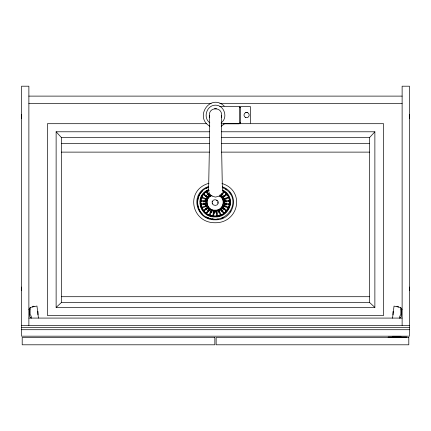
<?xml version="1.0" encoding="UTF-8"?>
<svg xmlns="http://www.w3.org/2000/svg" width="431" height="431" viewBox="0 0 431 431"><rect width="100%" height="100%" fill="white"/><g stroke="black" fill="none" stroke-linecap="round" stroke-linejoin="round"><path stroke-width="0.65" d="M208.593 190.195L209.342 150.731L209.326 115.556L209.703 117.28M392.528 318.17L394.026 306.112L400.873 307.572L400.873 314.474L399.726 316.316L399.726 318.326M200.151 201.95L200.496 199.537M201.579 201.261L201.681 200.544M203.647 201.999L203.804 200.884M204.666 201.918L204.844 200.647M205.054 201.945L205.226 200.722M205.765 201.994L205.921 200.862M205.889 201.789L205.889 203.324M205.991 201.067L206.422 199.591M212.968 215.241L213.636 210.538L214.412 210.63L213.744 215.333M217.86 203.227L217.86 201.886M224.265 204.251L224.427 203.12M224.33 204.041C223.473 209.471 216.928 212.607 211.966 210.667M224.432 203.324L224.432 201.789M225.101 204.391L225.273 203.168M225.483 204.461L225.661 203.19M226.442 204.784L226.679 203.114M228.645 204.569L228.748 203.847M221.292 117.28L221.669 115.556L221.647 150.731L222.401 190.195M32.492 306.98L33.106 306.107L34.071 306.64M200.577 198.928L202.085 195.55L204.488 192.652L207.613 190.421M202.403 198.044L202.699 197.371M205.199 199.418L205.727 198.238M205.571 199.537L206.077 198.395M206.239 199.768L206.708 198.718M206.718 198.917L207.548 197.592M212.467 201.886L212.747 201.261M209.504 214.282L211.459 209.897L212.187 210.177L210.231 214.557M224.249 206.718L224.756 205.576M224.599 206.875L225.127 205.689M225.666 206.896L226.13 205.862M227.627 207.742L227.924 207.069M30.229 307.739L28.936 309.474L29.755 310.589M400.254 317.986L401.309 316.295L401.309 309.275L400.873 309.178M202.732 190.755C195.884 196.859 195.884 208.351 202.732 214.449M204.095 195.135L204.569 194.553M205.49 196.73L206.594 195.394M206.411 197.134L207.257 196.116M206.74 197.333L207.548 196.358M207.316 197.737L208.065 196.832M208.022 197.015L209.191 195.933M222.779 208.755L223.587 207.774M223.069 208.997L223.91 207.979M223.727 209.719L224.837 208.383M225.752 210.554L226.232 209.978M230.127 212.02L230.957 211.018M374.873 131.784L374.873 307.405L369.577 302.487L369.577 137.559L374.873 131.784L221.55 131.784M239.684 123.347L240.563 122.426M209.45 131.784L56.127 131.784L56.127 307.405L61.423 302.487L369.577 302.487M239.377 107.066L239.684 106.807L240.563 107.728M396.908 306.727L397.872 306.193L398.486 307.066M245.697 117.577L247.448 117.62L248.725 116.656L249.215 115.072L248.725 113.498L247.448 112.534L245.697 112.577L244.442 113.531L243.962 115.072L244.442 116.623L245.869 117.62M206.541 192.727L207.166 192.285M207.446 194.607L208.884 193.584M208.221 195.216L209.321 194.435M208.48 195.491L209.536 194.737M208.927 196.035L209.902 195.34M209.811 195.485L210.473 195.017M203.944 210.086L208.001 207.198L208.48 207.774L204.423 210.662M220.791 210.376L221.846 209.622M221.006 210.673L222.1 209.892M221.442 211.529L222.881 210.506M223.161 212.828L223.786 212.386M221.189 122.803C228.328 117.814 224.346 105.035 215.5 105.164C206.654 105.035 202.672 117.814 209.811 122.803M221.189 126.213L224.168 124.128M218.943 196.175L215.495 197.096L212.047 196.175M208.949 183.272C184.969 189.92 190.96 222.94 215.161 222.752C238.941 223.026 245.46 190.534 221.965 183.498M208.663 186.526C189.193 192.684 195.464 220.456 215.161 219.821C234.48 220.483 241.188 193.347 222.224 186.742M206.045 187.9L207.931 187.178M208.34 187.377C192.538 192.474 194.947 215.715 210.829 218.786M206.239 188.218L208.701 187.269M208.663 189.629C193.497 195.291 199.628 217.827 215.161 216.928C229.955 217.725 236.754 196.972 222.908 190.109M208.911 190.119C194.316 195.566 200.221 217.251 215.161 216.384C229.394 217.149 235.929 197.182 222.611 190.583M208.992 190.281C194.591 195.658 200.415 217.057 215.161 216.2C229.206 216.96 235.66 197.253 222.515 190.739M209.067 190.432C194.839 195.744 200.593 216.879 215.161 216.039C229.033 216.788 235.412 197.317 222.428 190.879M211.96 195.383C203.448 197.899 206.562 211.142 215.161 210.393C223.139 211.045 226.889 199.273 219.384 195.771M211.971 195.555C203.669 198.012 206.702 210.931 215.096 210.199C222.875 210.84 226.534 199.354 219.212 195.938M202.225 207.133L206.95 205.318L207.252 205.991L202.527 207.807M227.8 197.306L223.075 199.122L223.377 199.795L228.096 197.98M218.415 211.459L219.648 210.985M218.415 211.853L219.433 211.459M218.722 212.731L219.842 212.305M220.025 214.401L220.747 214.121M221.141 218.42L223.285 217.59M401.223 310.676L402.042 309.56L400.749 307.826M247.448 112.534L245.697 112.577M30.105 309.092L29.669 309.189L29.669 316.209L30.725 317.906M201.39 203.874L206.46 203.254L206.562 203.976L201.492 204.596M215.823 211.939L217.143 211.777M215.71 212.316L216.809 212.181M216.362 213.167L217.563 213.022M216.556 215.161L217.332 215.069M216.836 219.196L218.172 219.029M28.877 96.113L402.123 96.113M28.877 103.44L211.131 103.44M219.869 103.44L402.123 103.44M219.772 106.365L239.097 106.355L239.377 106.699L239.377 123.455M214.487 108.774L216.502 108.774M206.761 123.697L47.41 123.697L47.41 315.492L383.59 315.492L383.59 123.697L223.57 123.697M221.108 123.789L239.097 123.799M56.127 131.784L61.423 137.559L209.444 137.559M221.556 137.559L369.577 137.559M61.423 143.34L209.444 143.34M221.556 143.34L369.577 143.34M61.423 152.121L209.444 152.121M221.556 152.121L369.577 152.121M61.423 296.711L369.577 296.711M56.127 307.405L374.873 307.405M28.877 318.078L402.123 318.078M21.55 325.405L409.45 325.405M21.55 327.56L409.45 327.56M21.55 329.715L409.45 329.715M392.431 336.282L400.949 336.282M406.729 337.042L388.196 337.042L388.196 337.473M201.492 200.517L206.562 201.137L206.46 201.859L201.39 201.239M213.183 211.777L214.503 211.939M212.968 212.111L214.616 212.316M213.361 213.097L214.563 213.243M212.989 215.069L213.771 215.161M212.16 218.948L214.164 219.196M211.621 219.045L212.801 219.19M222.66 187.377L223.904 187.857M222.24 187.507C245.287 197.662 226.938 227.854 206.239 216.895M202.527 197.306L207.252 199.122L206.95 199.795L202.225 197.98M228.096 207.133L223.377 205.318L223.075 205.991L227.8 207.807M211.244 210.387L208.022 208.098M210.958 210.339L212.09 210.775M210.678 210.985L211.907 211.459M210.382 211.26L211.912 211.853M209.924 212.09L211.605 212.731M209.574 214.121L210.301 214.401M206.045 217.213L209.186 218.42M224.168 106.026C210.247 92.967 193.993 117.173 209.811 126.213M225.596 188.859L226.663 189.618M222.714 190.421C245.923 206.535 210.172 230.553 200.577 206.18M223.161 192.285L223.786 192.727M221.442 193.584L222.401 194.262M221.006 194.435L222.1 195.216M220.791 194.737L221.846 195.491M219.853 195.017L221.798 196.401L223.603 198.917M216.556 200.313L217.138 200.727M204.423 194.451L208.48 197.339L208.001 197.915L203.944 195.027M208.48 209.622L209.536 210.376M208.221 209.892L209.321 210.673M207.446 210.506L208.884 211.529M206.541 212.386L207.166 212.828M229.297 192.091L230.957 194.095M225.752 194.553L226.232 195.135M223.727 195.394L224.837 196.73M223.069 196.116L223.91 197.134M222.779 196.358L223.587 197.333M207.548 207.521L206.718 206.196M207.316 207.376L208.065 208.281M206.74 207.774L207.548 208.755M206.411 207.979L207.257 208.997M205.49 208.383L206.594 209.719M204.095 209.978L204.569 210.554M210.614 195.108L209.52 193.664L208.679 191.369M227.627 197.371L227.924 198.044M225.666 198.217L226.13 199.251M224.599 198.238L225.127 199.418M224.249 198.395L224.756 199.537M223.904 199.591L224.33 201.067M223.479 198.718L223.953 199.768M220.823 214.282L218.862 209.897L218.14 210.177L220.096 214.557M212.467 203.227L212.747 203.852M206.422 205.522L205.991 204.041M206.239 205.345L206.708 206.395M205.571 205.576L206.077 206.718M205.199 205.689L205.727 206.875M202.403 207.069L202.699 207.742M228.645 200.544L228.748 201.261M226.517 200.884L226.679 201.999M225.483 200.647L225.661 201.918M225.101 200.722L225.273 201.945M224.265 200.862L224.427 201.994M217.359 215.241L216.691 210.538L215.915 210.63L216.583 215.333M205.765 203.12L205.921 204.251M205.054 203.168L205.226 204.391M204.666 203.19L204.844 204.461M203.647 203.114L203.885 204.784M201.579 203.847L201.681 204.569M200.151 203.163L200.496 205.576M38.451 318.083L36.953 306.026L30.105 307.486L30.105 314.388L31.253 316.23L31.253 318.245M402.123 325.405L402.123 86.2L409.45 86.2L409.45 336.18L21.55 336.18L21.55 86.2L28.877 86.2L28.877 325.405M399.106 337.042L399.106 337.473M393.024 311.43L393.024 314.856M250.648 123.142L250.648 107.012L250.228 106.559L244.102 106.403L240.53 106.527L240.444 106.823L240.444 123.331M61.423 137.559L61.423 302.487M37.955 311.344L37.955 314.77M209.525 116.585A6.621 6.621 0 0 1 209.428 114.161C209.913 107.06 221.076 107.06 221.561 114.161A6.621 6.621 0 0 1 221.464 116.585M21.588 118.132A13.005 13.005 0 0 1 21.588 114.754M21.528 118.137A13.005 13.005 0 0 1 21.523 114.748M409.412 114.754A13.005 13.005 0 0 1 409.412 118.132M409.455 114.748A12.968 12.968 0 0 1 409.466 118.137M409.412 287.154A13.005 13.005 0 0 1 409.412 290.532M409.455 287.148A12.968 12.968 0 0 1 409.466 290.537M21.588 290.532A13.005 13.005 0 0 1 21.588 287.154M21.528 290.537A13.005 13.005 0 0 1 21.523 287.148M393.713 312.006L393.681 312.286L393.713 312.006M212.133 201.805C211.082 205.506 217.251 206.918 218.194 203.308C219.244 199.607 213.076 198.195 212.133 201.805M223.867 203.254L223.764 203.976L228.834 204.596L228.936 203.874L223.867 203.254M209.541 208.76L206.427 212.521L207.047 212.968L210.161 209.202L209.541 208.76M223.274 192.145L220.166 195.911L220.785 196.353L223.899 192.592L223.274 192.145M222.326 207.198L221.846 207.774L225.903 210.662L226.383 210.086L222.326 207.198M207.047 192.145L206.427 192.592L209.541 196.353L210.161 195.911L207.047 192.145M225.903 194.451L221.846 197.339L222.326 197.915L226.383 195.027L225.903 194.451M220.785 208.76L220.166 209.202L223.274 212.968L223.899 212.521L220.785 208.76M228.834 200.517L223.764 201.137L223.867 201.859L228.936 201.239L228.834 200.517M214.853 337.473L22.197 337.473L22.197 344.8L214.853 344.8L214.853 337.473M408.803 337.473L216.146 337.473L216.146 344.8L408.803 344.8L408.803 337.473"/></g></svg>
